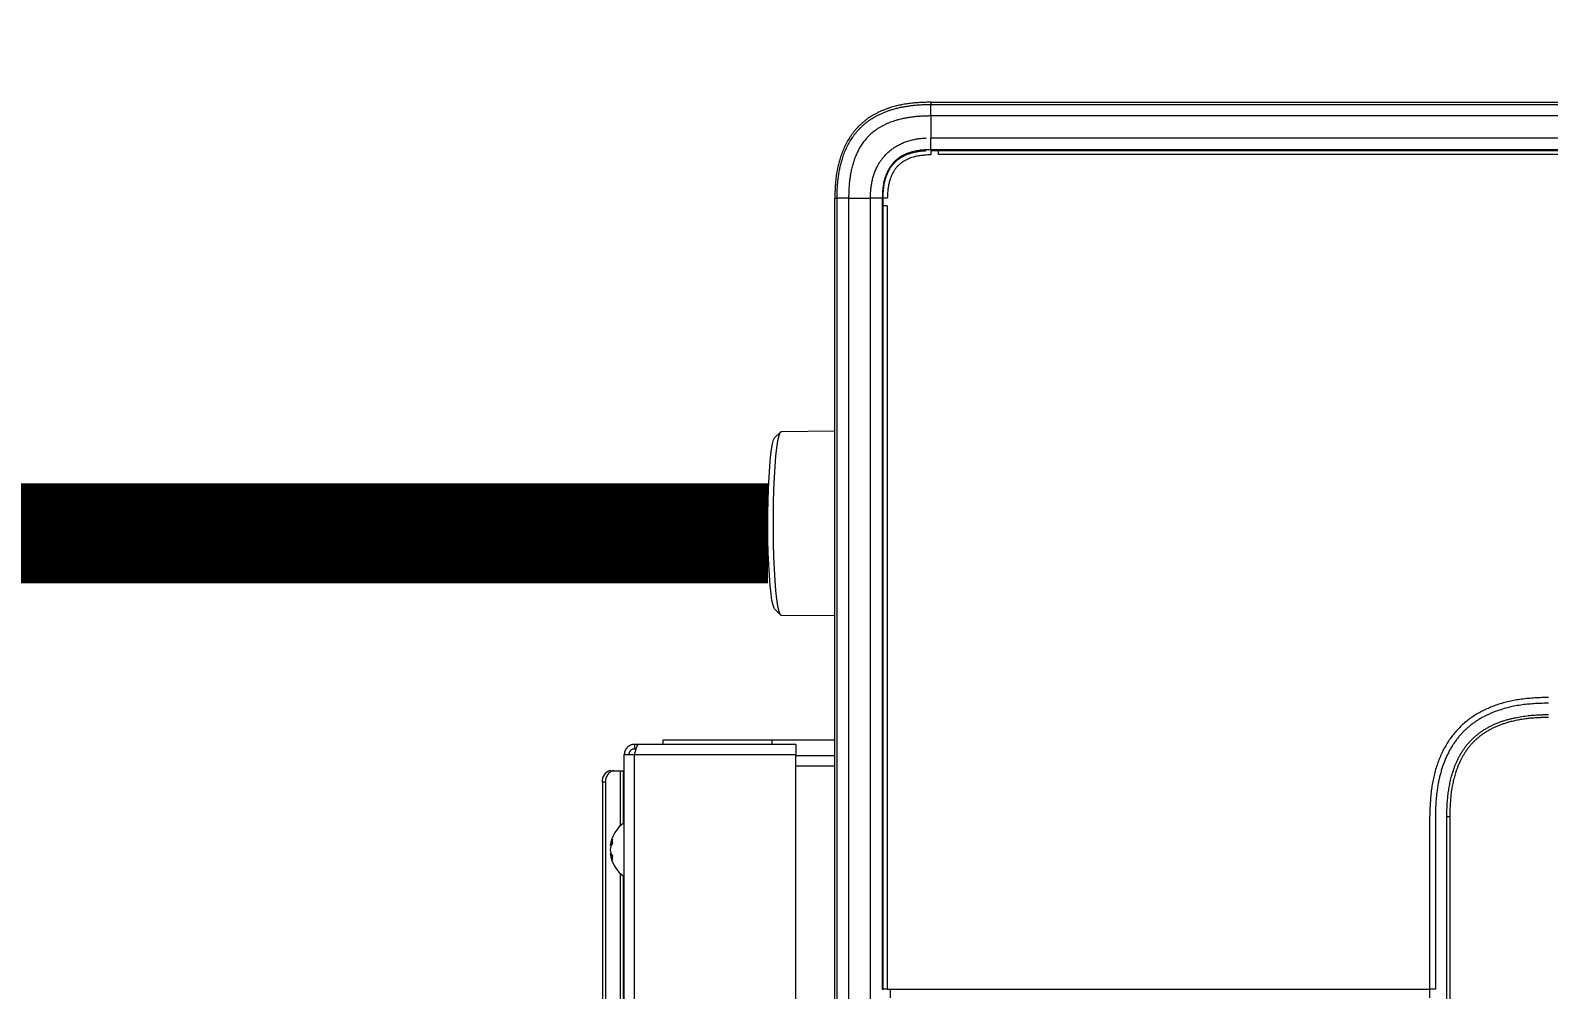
# Model space of a CAD drawing. Header units: metres. Extents: x -101133.8 to -101066.7, y -24899.3 to -24824.7.
# Drawn here: x -101103.2518 to -101102.9863, y -24837.0624 to -24836.8948 of the extents above; entities that cross this region are included whole.
import ezdxf

# ---------------------------------------------------------------- set-up
doc = ezdxf.new("R2010")
doc.units = ezdxf.units.M
doc.header["$LTSCALE"] = 0.2
doc.header["$PDSIZE"] = -5
doc.linetypes.add('AXES', pattern=[50.8, 31.75, -6.35, 6.35, -6.35])
for name, color, linetype in [('CMT-CONDENSATS', 6, 'AXES'), ('CMT-COTATION DIVERS', 1, 'Continuous'), ('CMT-CVC-MATERIEL', 30, 'Continuous'), ('CMT-VRV1', 5, 'Continuous')]:
    doc.layers.add(name, color=color, linetype=linetype)
doc.styles.get("Standard").update_dxf_attribs({"font": 'arial.ttf'})
doc.dimstyles.get("Standard").update_dxf_attribs({"dimtxt": 0.18, "dimasz": 0.18, "dimexe": 0.18, "dimexo": 0.0625, "dimgap": 0.09, "dimtad": 0, "dimtih": 1, "dimtoh": 1, "dimdec": 4, "dimzin": 0, "dimdsep": 46, "dimtxsty": 'Standard', "dimcen": 0.09, "dimadec": 0, "dimazin": 0, "dimtfac": 1, "dimtdec": 4, "dimtofl": 0, "dimtmove": 0, "dimatfit": 3, "dimfxl": 1, "dimtolj": 1, "dimtzin": 0, "dimarcsym": 0})

# ---------------------------------------------------------------- blocks, each defined once
blk = doc.blocks.new('Cassette 600x600')
at = {"linetype": 'Continuous', "lineweight": 13}
for p, q in [((-20089.53, 608.63), (-20381.93, 608.63)), ((-20089.53, 608.07), (-20381.93, 608.07)), ((-20089.53, 608.07), (-20089.53, 608.63)), ((-20105.45, 605.53), (-20331.61, 605.53)), ((-20102.04, 607.08), (-20102.04, 607.26)), ((-20100.62, 607.08), (-20100.62, 607.26)), ((-20087.53, 605.53), (-20097.21, 605.53)), ((-20087.53, 607.22), (-20087.53, 606.65)), ((-20087.53, 606.65), (-20087.53, 605.53)), ((-20087.53, 605.53), (-20087.53, 605.01)), ((-20386.73, 604.81), (-20084.73, 604.81)), ((-20386.73, 603.01), (-20084.73, 603.01)), ((-20105.89, 605.01), (-20331.17, 605.01)), ((-20087.53, 605.01), (-20096.77, 605.01)), ((-20087.53, 605.01), (-20087.53, 604.81)), ((-20084.73, 604.81), (-20084.73, 603.01)), ((-20084.73, 603.01), (-20084.73, 574.81)), ((-20082.93, 603.01), (-20083.73, 603.01)), ((-20083.73, 603.01), (-20083.73, 602.74)), ((-20082.93, 602.3), (-20082.93, 603.01)), ((-20082.93, 574.81), (-20082.93, 602.3)), ((-20082.93, 598.01), (-20082.13, 598.01)), ((-20082.13, 598.01), (-20082.13, 579.01)), ((-20082.13, 579.01), (-20082.93, 579.01)), ((-20082.13, 579.01), (-20082.13, 568.01)), ((-20059.16, 578.6), (-20058.64, 578.8)), ((-20058.64, 578.8), (-20057.78, 578.98)), ((-20057.78, 578.98), (-20056.61, 579.15)), ((-20056.61, 579.15), (-20055.15, 579.31)), ((-20055.15, 579.31), (-20053.43, 579.44)), ((-20053.43, 579.44), (-20051.5, 579.55)), ((-20050.19, 578.7), (-20052.34, 578.6)), ((-20051.5, 579.55), (-20049.41, 579.63)), ((-20047.9, 578.76), (-20050.19, 578.7)), ((-20049.41, 579.63), (-20047.19, 579.68)), ((-20045.53, 578.79), (-20047.9, 578.76)), ((-20047.19, 579.68), (-20044.91, 579.71)), ((-20043.14, 578.79), (-20045.53, 578.79)), ((-20044.91, 579.71), (-20042.62, 579.7)), ((-20040.78, 578.76), (-20043.14, 578.79)), ((-20042.62, 579.7), (-20040.36, 579.66)), ((-20038.49, 578.7), (-20040.78, 578.76)), ((-20040.36, 579.66), (-20038.2, 579.59)), ((-20036.33, 578.6), (-20038.49, 578.7)), ((-20038.2, 579.59), (-20036.18, 579.5)), ((-20036.18, 579.5), (-20034.36, 579.38)), ((-20034.36, 579.38), (-20032.77, 579.23)), ((-20032.77, 579.23), (-20031.44, 579.07)), ((-20031.44, 579.07), (-20030.43, 578.89)), ((-20030.43, 578.89), (-20029.73, 578.7)), ((-20029.73, 578.7), (-20029.4, 578.52)), ((-20060.35, 577.4), (-20060.43, 568.01)), ((-20060.17, 577.6), (-20060.35, 577.4)), ((-20059.28, 578.52), (-20060.29, 577.52)), ((-20059.64, 577.81), (-20060.17, 577.6)), ((-20058.76, 578), (-20059.64, 577.81)), ((-20059.28, 578.52), (-20059.16, 578.6)), ((-20057.57, 578.18), (-20058.76, 578)), ((-20056.07, 578.35), (-20057.57, 578.18)), ((-20054.32, 578.49), (-20056.07, 578.35)), ((-20052.34, 578.6), (-20054.32, 578.49)), ((-20034.36, 578.49), (-20036.33, 578.6)), ((-20032.6, 578.35), (-20034.36, 578.49)), ((-20031.11, 578.18), (-20032.6, 578.35)), ((-20029.91, 578), (-20031.11, 578.18)), ((-20029.04, 577.81), (-20029.91, 578)), ((-20028.39, 577.52), (-20029.4, 578.52)), ((-20028.51, 577.6), (-20029.04, 577.81)), ((-20028.33, 577.4), (-20028.51, 577.6)), ((-20028.24, 568.01), (-20028.33, 577.4)), ((-20386.73, 574.81), (-20084.73, 574.81)), ((-20086.72, 568.01), (-20086.72, 574.81)), ((-20084.92, 568.01), (-20084.92, 574.81)), ((-20082.93, 574.81), (-20084.73, 574.81)), ((-20573.93, 568.01), (-19987.53, 568.01)), ((-19987.53, 568.01), (-19987.53, 567.61)), ((-20573.93, 567.61), (-19987.53, 567.61)), ((-19987.53, 565.59), (-20573.93, 565.59)), ((-19987.53, 565.59), (-19987.53, 561.77)), ((-20573.93, 561.77), (-19987.53, 561.77)), ((-19987.53, 559.7), (-19987.53, 561.77)), ((-20125.73, 558.31), (-20127.23, 558.31)), ((-19987.53, 559.7), (-20125.73, 559.7)), ((-20125.73, 559.7), (-20125.73, 559.55)), ((-20125.73, 559.55), (-19988.84, 559.55)), ((-20125.73, 558.84), (-20125.73, 559.55)), ((-20125.73, 558.84), (-20125.73, 464.01)), ((-19988.84, 558.84), (-20125.73, 558.84)), ((-19988.84, 559.55), (-19987.53, 559.55)), ((-19987.53, 559.55), (-19987.53, 559.7)), ((-20125.73, 557.01), (-20125.83, 557.01)), ((-19979.9, 413.01), (-19979.9, 549.89)), ((-19979.18, 551.21), (-19979.18, 549.89)), ((-19979.03, 551.21), (-19979.18, 551.21)), ((-19979.18, 549.89), (-19979.18, 413.01)), ((-19979.03, 413.01), (-19979.03, 551.21)), ((-19979.03, 551.21), (-19976.97, 551.21)), ((-19976.97, 551.21), (-19976.97, -35.19)), ((-19973.14, 551.21), (-19976.97, 551.21)), ((-19973.14, -35.19), (-19973.14, 551.21)), ((-19971.13, 551.21), (-19971.13, -35.19)), ((-19970.73, 551.21), (-19971.13, 551.21)), ((-19970.73, 551.21), (-19970.73, -35.19)), ((-20125.73, 464.01), (-20127.23, 464.01)), ((-20125.73, 463.01), (-20125.73, 464.01)), ((-20095.53, 464.01), (-20125.73, 464.01)), ((-20104.73, 463.01), (-20125.73, 463.01)), ((-20123.73, 463.01), (-20124.52, 463.01)), ((-20104.73, 463.01), (-20123.73, 463.01)), ((-20095.53, 463.01), (-20104.73, 463.01)), ((-20095.53, 463.01), (-20104.73, 463.01)), ((-20465.93, 461.01), (-20095.53, 461.01)), ((-20095.53, 460.51), (-20465.93, 460.51)), ((-20095.53, 461.01), (-20095.53, 460.51))]:
    blk.add_line(p, q, dxfattribs=at)
for centre, radius, start, end in [((-20089.28, 606.87), 1.79, 11.4224, 98.0491), ((-20089.28, 606.3), 1.79, 11.4214, 98.0501), ((-20101.33, 601.64), 5.67, 97.1666, 146.0184), ((-20101.64, 604.22), 3.07, 97.4776, 119.9181), ((-20102.81, 604.26), 2.64, 82.2979, 97.7021), ((-20100.93, 604.22), 3.07, 97.4776, 119.9181), ((-20101.73, 604.22), 3.07, 60.0814, 82.523), ((-20101.33, 601.64), 5.67, 33.9816, 82.8334), ((-20101.02, 604.22), 3.07, 60.0811, 82.5232), ((-20099.84, 604.26), 2.64, 82.2979, 97.7021), ((-19996.42, 558.93), 8.91, 359.2804, 4.0261), ((-19979.81, 542.32), 8.91, 85.9739, 90.7197)]:
    blk.add_arc(centre, radius, start, end, dxfattribs=at)
for points, knots in [([(-20082.93, 603.01), (-20082.94, 603.06), (-20082.94, 603.11), (-20082.95, 603.16), (-20082.95, 603.21), (-20082.96, 603.27), (-20082.97, 603.32), (-20082.98, 603.37), (-20082.98, 603.42), (-20083, 603.47), (-20083.01, 603.52), (-20083.02, 603.57), (-20083.04, 603.62), (-20083.05, 603.67), (-20083.07, 603.72), (-20083.09, 603.76), (-20083.12, 603.81), (-20083.14, 603.86), (-20083.17, 603.9), (-20083.19, 603.95), (-20083.22, 603.99), (-20083.25, 604.03), (-20083.28, 604.08), (-20083.31, 604.12), (-20083.35, 604.16), (-20083.38, 604.2), (-20083.42, 604.24), (-20083.45, 604.27), (-20083.49, 604.31), (-20083.53, 604.35), (-20083.57, 604.38), (-20083.61, 604.41), (-20083.65, 604.45), (-20083.69, 604.48), (-20083.74, 604.51), (-20083.78, 604.53), (-20083.82, 604.56), (-20083.87, 604.59), (-20083.92, 604.61), (-20083.96, 604.63), (-20084.01, 604.66), (-20084.06, 604.68), (-20084.11, 604.7), (-20084.16, 604.71), (-20084.2, 604.73), (-20084.26, 604.74), (-20084.31, 604.76), (-20084.37, 604.77), (-20084.41, 604.78), (-20084.44, 604.78), (-20084.46, 604.78), (-20084.49, 604.79), (-20084.51, 604.79), (-20084.54, 604.79), (-20084.57, 604.79), (-20084.6, 604.8), (-20084.62, 604.8), (-20084.65, 604.8), (-20084.68, 604.8), (-20084.7, 604.8), (-20084.73, 604.81)], [0, 0, 0, 0, 1, 1, 1, 2, 2, 2, 3, 3, 3, 4, 4, 4, 5, 5, 5, 6, 6, 6, 7, 7, 7, 8, 8, 8, 9, 9, 9, 10, 10, 10, 11, 11, 11, 12, 12, 12, 13, 13, 13, 14, 14, 14, 15, 15, 15, 16, 16, 16, 17, 17, 17, 18, 18, 18, 19, 19, 19, 20, 20, 20, 20]), ([(-20083.73, 603.01), (-20083.73, 603.04), (-20083.74, 603.07), (-20083.74, 603.1), (-20083.74, 603.13), (-20083.75, 603.16), (-20083.75, 603.19), (-20083.76, 603.22), (-20083.77, 603.26), (-20083.77, 603.29), (-20083.78, 603.32), (-20083.79, 603.35), (-20083.8, 603.38), (-20083.81, 603.4), (-20083.82, 603.43), (-20083.84, 603.46), (-20083.85, 603.49), (-20083.87, 603.51), (-20083.88, 603.54), (-20083.9, 603.57), (-20083.92, 603.59), (-20083.94, 603.62), (-20083.96, 603.64), (-20083.98, 603.66), (-20084, 603.69), (-20084.02, 603.71), (-20084.04, 603.73), (-20084.06, 603.75), (-20084.09, 603.77), (-20084.11, 603.79), (-20084.14, 603.81), (-20084.16, 603.83), (-20084.19, 603.84), (-20084.21, 603.86), (-20084.24, 603.88), (-20084.27, 603.89), (-20084.29, 603.91), (-20084.32, 603.92), (-20084.35, 603.93), (-20084.38, 603.94), (-20084.41, 603.95), (-20084.44, 603.96), (-20084.47, 603.97), (-20084.5, 603.98), (-20084.52, 603.99), (-20084.56, 603.99), (-20084.59, 604), (-20084.63, 604), (-20084.65, 604), (-20084.66, 604), (-20084.66, 604), (-20084.67, 604), (-20084.68, 604), (-20084.68, 604), (-20084.69, 604), (-20084.7, 604), (-20084.7, 604), (-20084.71, 604), (-20084.72, 604), (-20084.72, 604), (-20084.73, 604.01)], [0, 0, 0, 0, 1, 1, 1, 2, 2, 2, 3, 3, 3, 4, 4, 4, 5, 5, 5, 6, 6, 6, 7, 7, 7, 8, 8, 8, 9, 9, 9, 10, 10, 10, 11, 11, 11, 12, 12, 12, 13, 13, 13, 14, 14, 14, 15, 15, 15, 16, 16, 16, 17, 17, 17, 18, 18, 18, 19, 19, 19, 20, 20, 20, 20]), ([(-20084.73, 603.01), (-20084.68, 602.99), (-20084.63, 602.98), (-20084.57, 602.97), (-20084.52, 602.95), (-20084.47, 602.94), (-20084.42, 602.93), (-20084.37, 602.91), (-20084.32, 602.9), (-20084.27, 602.89), (-20084.22, 602.87), (-20084.17, 602.86), (-20084.12, 602.85), (-20084.07, 602.84), (-20084.02, 602.82), (-20083.97, 602.81), (-20083.92, 602.8), (-20083.88, 602.78), (-20083.83, 602.77), (-20083.79, 602.76), (-20083.74, 602.74), (-20083.7, 602.73), (-20083.66, 602.72), (-20083.62, 602.71), (-20083.58, 602.69), (-20083.54, 602.68), (-20083.5, 602.67), (-20083.46, 602.65), (-20083.42, 602.64), (-20083.39, 602.63), (-20083.36, 602.61), (-20083.32, 602.6), (-20083.29, 602.59), (-20083.26, 602.57), (-20083.23, 602.56), (-20083.2, 602.55), (-20083.17, 602.54), (-20083.15, 602.52), (-20083.12, 602.51), (-20083.1, 602.5), (-20083.08, 602.48), (-20083.06, 602.47), (-20083.04, 602.46), (-20083.02, 602.44), (-20083.01, 602.43), (-20082.99, 602.42), (-20082.98, 602.4), (-20082.97, 602.39), (-20082.96, 602.38), (-20082.95, 602.37), (-20082.95, 602.37), (-20082.95, 602.36), (-20082.94, 602.35), (-20082.94, 602.35), (-20082.94, 602.34), (-20082.94, 602.33), (-20082.94, 602.32), (-20082.93, 602.32), (-20082.93, 602.31), (-20082.93, 602.3), (-20082.93, 602.3)], [0, 0, 0, 0, 1, 1, 1, 2, 2, 2, 3, 3, 3, 4, 4, 4, 5, 5, 5, 6, 6, 6, 7, 7, 7, 8, 8, 8, 9, 9, 9, 10, 10, 10, 11, 11, 11, 12, 12, 12, 13, 13, 13, 14, 14, 14, 15, 15, 15, 16, 16, 16, 17, 17, 17, 18, 18, 18, 19, 19, 19, 20, 20, 20, 20]), ([(-19970.73, 551.21), (-19970.74, 551.5), (-19970.75, 551.8), (-19970.76, 552.1), (-19970.77, 552.4), (-19970.78, 552.69), (-19970.8, 552.99), (-19970.81, 553.29), (-19970.83, 553.59), (-19970.85, 553.88), (-19970.88, 554.18), (-19970.91, 554.48), (-19970.94, 554.77), (-19970.98, 555.07), (-19971.02, 555.36), (-19971.07, 555.66), (-19971.11, 555.95), (-19971.17, 556.24), (-19971.23, 556.53), (-19971.29, 556.82), (-19971.36, 557.1), (-19971.44, 557.4), (-19971.52, 557.7), (-19971.61, 558.02), (-19971.68, 558.26), (-19971.75, 558.48), (-19971.8, 558.62), (-19971.86, 558.79), (-19971.92, 558.95), (-19971.99, 559.14), (-19972.06, 559.31), (-19972.12, 559.49), (-19972.19, 559.66), (-19972.27, 559.83), (-19972.34, 560), (-19972.42, 560.17), (-19972.5, 560.34), (-19972.58, 560.51), (-19972.66, 560.67), (-19972.75, 560.84), (-19972.84, 561), (-19972.93, 561.17), (-19973.02, 561.33), (-19973.12, 561.49), (-19973.22, 561.65), (-19973.32, 561.8), (-19973.42, 561.96), (-19973.52, 562.11), (-19973.63, 562.26), (-19973.74, 562.42), (-19973.85, 562.57), (-19973.97, 562.72), (-19974.08, 562.86), (-19974.2, 563.01), (-19974.33, 563.15), (-19974.45, 563.29), (-19974.57, 563.43), (-19974.7, 563.57), (-19974.83, 563.7), (-19974.97, 563.84), (-19975.1, 563.97), (-19975.24, 564.1), (-19975.38, 564.23), (-19975.52, 564.35), (-19975.66, 564.47), (-19975.8, 564.59), (-19975.95, 564.71), (-19976.1, 564.83), (-19976.25, 564.95), (-19976.4, 565.05), (-19976.54, 565.16), (-19976.67, 565.25), (-19976.86, 565.37), (-19977.09, 565.52), (-19977.42, 565.72), (-19977.73, 565.89), (-19978.04, 566.07), (-19978.33, 566.21), (-19978.64, 566.35), (-19978.94, 566.48), (-19979.25, 566.62), (-19979.57, 566.74), (-19979.9, 566.86), (-19980.23, 566.97), (-19980.53, 567.07), (-19980.84, 567.16), (-19981.11, 567.24), (-19981.39, 567.31), (-19981.67, 567.38), (-19981.96, 567.45), (-19982.25, 567.51), (-19982.54, 567.57), (-19982.83, 567.63), (-19983.12, 567.68), (-19983.41, 567.72), (-19983.7, 567.76), (-19983.99, 567.8), (-19984.29, 567.83), (-19984.58, 567.86), (-19984.87, 567.88), (-19985.17, 567.91), (-19985.46, 567.92), (-19985.76, 567.94), (-19986.05, 567.95), (-19986.35, 567.97), (-19986.64, 567.98), (-19986.94, 567.99), (-19987.23, 568), (-19987.53, 568.01)], [0, 0, 0, 0, 1, 1, 1, 2, 2, 2, 3, 3, 3, 4, 4, 4, 5, 5, 5, 6, 6, 6, 7, 7, 7, 8, 8, 8, 9, 9, 9, 10, 10, 10, 11, 11, 11, 12, 12, 12, 13, 13, 13, 14, 14, 14, 15, 15, 15, 16, 16, 16, 17, 17, 17, 18, 18, 18, 19, 19, 19, 20, 20, 20, 21, 21, 21, 22, 22, 22, 23, 23, 23, 24, 24, 24, 25, 25, 25, 26, 26, 26, 27, 27, 27, 28, 28, 28, 29, 29, 29, 30, 30, 30, 31, 31, 31, 32, 32, 32, 33, 33, 33, 34, 34, 34, 35, 35, 35, 36, 36, 36, 36]), ([(-19987.53, 565.59), (-19987.53, 565.66), (-19987.53, 565.72), (-19987.53, 565.79), (-19987.53, 565.85), (-19987.53, 565.92), (-19987.53, 565.98), (-19987.53, 566.05), (-19987.53, 566.11), (-19987.53, 566.17), (-19987.53, 566.23), (-19987.53, 566.3), (-19987.53, 566.35), (-19987.53, 566.41), (-19987.53, 566.47), (-19987.53, 566.53), (-19987.53, 566.58), (-19987.53, 566.64), (-19987.53, 566.69), (-19987.53, 566.74), (-19987.53, 566.79), (-19987.53, 566.84), (-19987.53, 566.89), (-19987.53, 566.94), (-19987.53, 566.99), (-19987.53, 567.03), (-19987.53, 567.07), (-19987.53, 567.12), (-19987.53, 567.16), (-19987.53, 567.2), (-19987.53, 567.23), (-19987.53, 567.27), (-19987.53, 567.3), (-19987.53, 567.33), (-19987.53, 567.37), (-19987.53, 567.39), (-19987.53, 567.42), (-19987.53, 567.44), (-19987.53, 567.46), (-19987.53, 567.48), (-19987.53, 567.5), (-19987.53, 567.52), (-19987.53, 567.53), (-19987.53, 567.55), (-19987.53, 567.56), (-19987.53, 567.57), (-19987.53, 567.58), (-19987.53, 567.59), (-19987.53, 567.61)], [0, 0, 0, 0, 1, 1, 1, 2, 2, 2, 3, 3, 3, 4, 4, 4, 5, 5, 5, 6, 6, 6, 7, 7, 7, 8, 8, 8, 9, 9, 9, 10, 10, 10, 11, 11, 11, 12, 12, 12, 13, 13, 13, 14, 14, 14, 15, 15, 15, 16, 16, 16, 16]), ([(-19987.53, 567.61), (-19987.48, 567.61), (-19987.44, 567.61), (-19987.39, 567.61), (-19987.34, 567.61), (-19987.3, 567.61), (-19987.25, 567.6), (-19987.2, 567.6), (-19987.15, 567.6), (-19987.11, 567.6), (-19987.06, 567.6), (-19987.02, 567.6), (-19986.97, 567.6), (-19986.76, 567.6), (-19986.43, 567.59), (-19986.13, 567.58), (-19985.84, 567.56), (-19985.57, 567.55), (-19985.3, 567.53), (-19985.03, 567.51), (-19984.75, 567.48), (-19984.47, 567.45), (-19984.19, 567.42), (-19983.92, 567.39), (-19983.64, 567.35), (-19983.37, 567.31), (-19983.1, 567.27), (-19982.82, 567.22), (-19982.55, 567.17), (-19982.28, 567.11), (-19982.01, 567.05), (-19981.74, 566.99), (-19981.46, 566.92), (-19981.2, 566.85), (-19980.94, 566.78), (-19980.69, 566.71), (-19980.4, 566.61), (-19980.12, 566.52), (-19979.79, 566.4), (-19979.48, 566.28), (-19979.17, 566.15), (-19978.87, 566.02), (-19978.58, 565.88), (-19978.29, 565.75), (-19978.01, 565.6), (-19977.71, 565.43), (-19977.41, 565.26), (-19977.1, 565.06), (-19976.88, 564.91), (-19976.71, 564.79), (-19976.59, 564.71), (-19976.46, 564.61), (-19976.33, 564.51), (-19976.19, 564.4), (-19976.06, 564.29), (-19975.92, 564.18), (-19975.8, 564.07), (-19975.67, 563.96), (-19975.54, 563.84), (-19975.42, 563.72), (-19975.29, 563.6), (-19975.17, 563.48), (-19975.05, 563.36), (-19974.94, 563.24), (-19974.82, 563.11), (-19974.7, 562.98), (-19974.59, 562.85), (-19974.48, 562.72), (-19974.37, 562.59), (-19974.27, 562.46), (-19974.16, 562.32), (-19974.06, 562.19), (-19973.96, 562.04), (-19973.85, 561.9), (-19973.74, 561.73), (-19973.64, 561.57), (-19973.53, 561.4), (-19973.43, 561.24), (-19973.34, 561.07), (-19973.24, 560.91), (-19973.15, 560.74), (-19973.06, 560.57), (-19972.97, 560.4), (-19972.88, 560.23), (-19972.8, 560.05), (-19972.72, 559.88), (-19972.64, 559.7), (-19972.57, 559.53), (-19972.49, 559.35), (-19972.42, 559.17), (-19972.35, 558.99), (-19972.29, 558.81), (-19972.22, 558.62), (-19972.16, 558.45), (-19972.1, 558.27), (-19972.05, 558.1), (-19971.99, 557.9), (-19971.93, 557.69), (-19971.86, 557.44), (-19971.8, 557.2), (-19971.74, 556.96), (-19971.68, 556.73), (-19971.63, 556.49), (-19971.58, 556.26), (-19971.54, 556.02), (-19971.5, 555.78), (-19971.45, 555.54), (-19971.42, 555.31), (-19971.38, 555.07), (-19971.35, 554.83), (-19971.32, 554.59), (-19971.29, 554.35), (-19971.26, 554.11), (-19971.24, 553.86), (-19971.22, 553.63), (-19971.2, 553.39), (-19971.19, 553.16), (-19971.17, 552.91), (-19971.16, 552.65), (-19971.15, 552.37), (-19971.14, 552.18), (-19971.14, 552.09), (-19971.14, 552.02), (-19971.14, 551.94), (-19971.14, 551.86), (-19971.14, 551.78), (-19971.13, 551.69), (-19971.13, 551.61), (-19971.13, 551.53), (-19971.13, 551.45), (-19971.13, 551.37), (-19971.13, 551.29), (-19971.13, 551.21)], [0, 0, 0, 0, 1, 1, 1, 2, 2, 2, 3, 3, 3, 4, 4, 4, 5, 5, 5, 6, 6, 6, 7, 7, 7, 8, 8, 8, 9, 9, 9, 10, 10, 10, 11, 11, 11, 12, 12, 12, 13, 13, 13, 14, 14, 14, 15, 15, 15, 16, 16, 16, 17, 17, 17, 18, 18, 18, 19, 19, 19, 20, 20, 20, 21, 21, 21, 22, 22, 22, 23, 23, 23, 24, 24, 24, 25, 25, 25, 26, 26, 26, 27, 27, 27, 28, 28, 28, 29, 29, 29, 30, 30, 30, 31, 31, 31, 32, 32, 32, 33, 33, 33, 34, 34, 34, 35, 35, 35, 36, 36, 36, 37, 37, 37, 38, 38, 38, 39, 39, 39, 40, 40, 40, 41, 41, 41, 42, 42, 42, 43, 43, 43, 44, 44, 44, 44]), ([(-19973.14, 551.21), (-19973.14, 551.28), (-19973.14, 551.36), (-19973.14, 551.43), (-19973.14, 551.51), (-19973.14, 551.59), (-19973.15, 551.66), (-19973.15, 551.74), (-19973.15, 551.82), (-19973.15, 551.89), (-19973.15, 551.97), (-19973.15, 552.03), (-19973.16, 552.12), (-19973.16, 552.29), (-19973.17, 552.55), (-19973.18, 552.78), (-19973.2, 553.01), (-19973.21, 553.22), (-19973.23, 553.44), (-19973.25, 553.66), (-19973.27, 553.88), (-19973.29, 554.1), (-19973.32, 554.32), (-19973.34, 554.54), (-19973.38, 554.75), (-19973.41, 554.97), (-19973.44, 555.19), (-19973.48, 555.4), (-19973.52, 555.62), (-19973.56, 555.84), (-19973.6, 556.05), (-19973.65, 556.27), (-19973.7, 556.47), (-19973.75, 556.69), (-19973.81, 556.91), (-19973.88, 557.15), (-19973.93, 557.33), (-19973.99, 557.51), (-19974.03, 557.65), (-19974.08, 557.8), (-19974.13, 557.95), (-19974.19, 558.11), (-19974.25, 558.26), (-19974.31, 558.42), (-19974.37, 558.57), (-19974.43, 558.72), (-19974.5, 558.87), (-19974.56, 559.02), (-19974.63, 559.17), (-19974.7, 559.32), (-19974.78, 559.46), (-19974.85, 559.61), (-19974.93, 559.75), (-19975, 559.9), (-19975.09, 560.04), (-19975.17, 560.18), (-19975.26, 560.33), (-19975.34, 560.46), (-19975.43, 560.59), (-19975.5, 560.7), (-19975.62, 560.87), (-19975.76, 561.05), (-19975.95, 561.3), (-19976.14, 561.53), (-19976.34, 561.76), (-19976.52, 561.95), (-19976.72, 562.15), (-19976.92, 562.34), (-19977.13, 562.53), (-19977.35, 562.71), (-19977.57, 562.89), (-19977.8, 563.06), (-19978.03, 563.22), (-19978.26, 563.38), (-19978.49, 563.53), (-19978.73, 563.67), (-19978.97, 563.81), (-19979.22, 563.94), (-19979.47, 564.06), (-19979.72, 564.18), (-19979.98, 564.29), (-19980.24, 564.4), (-19980.5, 564.5), (-19980.76, 564.6), (-19981.02, 564.68), (-19981.29, 564.77), (-19981.55, 564.85), (-19981.81, 564.92), (-19982.08, 565), (-19982.34, 565.06), (-19982.61, 565.12), (-19982.88, 565.18), (-19983.15, 565.23), (-19983.42, 565.28), (-19983.69, 565.32), (-19983.96, 565.36), (-19984.24, 565.4), (-19984.51, 565.43), (-19984.78, 565.46), (-19985.06, 565.48), (-19985.33, 565.5), (-19985.6, 565.52), (-19985.88, 565.53), (-19986.15, 565.55), (-19986.43, 565.56), (-19986.7, 565.57), (-19986.98, 565.58), (-19987.25, 565.58), (-19987.53, 565.59)], [0, 0, 0, 0, 1, 1, 1, 2, 2, 2, 3, 3, 3, 4, 4, 4, 5, 5, 5, 6, 6, 6, 7, 7, 7, 8, 8, 8, 9, 9, 9, 10, 10, 10, 11, 11, 11, 12, 12, 12, 13, 13, 13, 14, 14, 14, 15, 15, 15, 16, 16, 16, 17, 17, 17, 18, 18, 18, 19, 19, 19, 20, 20, 20, 21, 21, 21, 22, 22, 22, 23, 23, 23, 24, 24, 24, 25, 25, 25, 26, 26, 26, 27, 27, 27, 28, 28, 28, 29, 29, 29, 30, 30, 30, 31, 31, 31, 32, 32, 32, 33, 33, 33, 34, 34, 34, 35, 35, 35, 36, 36, 36, 36]), ([(-19987.53, 561.77), (-19987.33, 561.77), (-19987.12, 561.76), (-19986.92, 561.76), (-19986.72, 561.75), (-19986.51, 561.74), (-19986.31, 561.72), (-19986.1, 561.71), (-19985.9, 561.69), (-19985.7, 561.67), (-19985.5, 561.64), (-19985.32, 561.62), (-19985.09, 561.58), (-19984.87, 561.54), (-19984.6, 561.49), (-19984.35, 561.43), (-19984.09, 561.37), (-19983.85, 561.31), (-19983.61, 561.24), (-19983.37, 561.17), (-19983.14, 561.09), (-19982.89, 560.99), (-19982.65, 560.9), (-19982.4, 560.79), (-19982.2, 560.69), (-19981.99, 560.59), (-19981.83, 560.51), (-19981.67, 560.42), (-19981.5, 560.32), (-19981.33, 560.22), (-19981.16, 560.11), (-19980.99, 560), (-19980.83, 559.88), (-19980.67, 559.76), (-19980.52, 559.65), (-19980.37, 559.53), (-19980.21, 559.39), (-19980.04, 559.24), (-19979.86, 559.08), (-19979.7, 558.91), (-19979.53, 558.73), (-19979.37, 558.56), (-19979.22, 558.38), (-19979.08, 558.2), (-19978.93, 558.01), (-19978.8, 557.82), (-19978.66, 557.64), (-19978.54, 557.45), (-19978.41, 557.23), (-19978.29, 557.02), (-19978.16, 556.77), (-19978.04, 556.53), (-19977.92, 556.29), (-19977.82, 556.04), (-19977.73, 555.8), (-19977.63, 555.55), (-19977.55, 555.3), (-19977.47, 555.04), (-19977.4, 554.78), (-19977.33, 554.52), (-19977.27, 554.27), (-19977.22, 554.01), (-19977.17, 553.76), (-19977.13, 553.51), (-19977.09, 553.26), (-19977.06, 553), (-19977.04, 552.74), (-19977.01, 552.49), (-19977, 552.23), (-19976.98, 551.97)], [0, 0, 0, 0, 1, 1, 1, 2, 2, 2, 3, 3, 3, 4, 4, 4, 5, 5, 5, 6, 6, 6, 7, 7, 7, 8, 8, 8, 9, 9, 9, 10, 10, 10, 11, 11, 11, 12, 12, 12, 13, 13, 13, 14, 14, 14, 15, 15, 15, 16, 16, 16, 17, 17, 17, 18, 18, 18, 19, 19, 19, 20, 20, 20, 21, 21, 21, 22, 22, 22, 23, 23, 23, 23]), ([(-19988.84, 558.84), (-19988.84, 558.86), (-19988.84, 558.89), (-19988.84, 558.91), (-19988.84, 558.93), (-19988.84, 558.96), (-19988.84, 558.98), (-19988.84, 559), (-19988.84, 559.02), (-19988.84, 559.05), (-19988.84, 559.07), (-19988.84, 559.09), (-19988.84, 559.11), (-19988.84, 559.13), (-19988.84, 559.15), (-19988.84, 559.17), (-19988.84, 559.19), (-19988.84, 559.21), (-19988.84, 559.23), (-19988.84, 559.25), (-19988.84, 559.27), (-19988.84, 559.29), (-19988.84, 559.3), (-19988.84, 559.32), (-19988.84, 559.34), (-19988.84, 559.35), (-19988.84, 559.37), (-19988.84, 559.38), (-19988.84, 559.4), (-19988.84, 559.41), (-19988.84, 559.42), (-19988.84, 559.44), (-19988.84, 559.45), (-19988.84, 559.46), (-19988.84, 559.47), (-19988.84, 559.48), (-19988.84, 559.49), (-19988.84, 559.5), (-19988.84, 559.5), (-19988.84, 559.51), (-19988.84, 559.52), (-19988.84, 559.52), (-19988.84, 559.53), (-19988.84, 559.53), (-19988.84, 559.54), (-19988.84, 559.54), (-19988.84, 559.55), (-19988.84, 559.55), (-19988.84, 559.55)], [0, 0, 0, 0, 1, 1, 1, 2, 2, 2, 3, 3, 3, 4, 4, 4, 5, 5, 5, 6, 6, 6, 7, 7, 7, 8, 8, 8, 9, 9, 9, 10, 10, 10, 11, 11, 11, 12, 12, 12, 13, 13, 13, 14, 14, 14, 15, 15, 15, 16, 16, 16, 16]), ([(-19979.03, 551.21), (-19979.04, 551.36), (-19979.04, 551.51), (-19979.05, 551.67), (-19979.05, 551.82), (-19979.06, 551.98), (-19979.07, 552.13), (-19979.07, 552.28), (-19979.08, 552.44), (-19979.1, 552.59), (-19979.11, 552.74), (-19979.12, 552.9), (-19979.14, 553.05), (-19979.16, 553.2), (-19979.18, 553.35), (-19979.21, 553.5), (-19979.23, 553.66), (-19979.26, 553.81), (-19979.29, 553.96), (-19979.32, 554.11), (-19979.36, 554.26), (-19979.4, 554.41), (-19979.44, 554.55), (-19979.48, 554.69), (-19979.53, 554.85), (-19979.58, 555.01), (-19979.65, 555.2), (-19979.72, 555.37), (-19979.79, 555.55), (-19979.86, 555.72), (-19979.94, 555.88), (-19980.02, 556.05), (-19980.11, 556.21), (-19980.2, 556.37), (-19980.3, 556.53), (-19980.4, 556.69), (-19980.51, 556.84), (-19980.61, 556.99), (-19980.73, 557.14), (-19980.85, 557.28), (-19980.98, 557.42), (-19981.11, 557.56), (-19981.24, 557.68), (-19981.38, 557.81), (-19981.52, 557.94), (-19981.66, 558.05), (-19981.81, 558.17), (-19981.97, 558.28), (-19982.12, 558.38), (-19982.27, 558.48), (-19982.41, 558.56), (-19982.55, 558.64), (-19982.7, 558.72), (-19982.85, 558.8), (-19983.01, 558.87), (-19983.16, 558.94), (-19983.32, 559), (-19983.48, 559.06), (-19983.64, 559.12), (-19983.81, 559.18), (-19983.96, 559.23), (-19984.11, 559.28), (-19984.25, 559.32), (-19984.39, 559.35), (-19984.54, 559.39), (-19984.69, 559.42), (-19984.83, 559.46), (-19984.98, 559.49), (-19985.13, 559.51), (-19985.28, 559.54), (-19985.43, 559.56), (-19985.57, 559.58), (-19985.72, 559.6), (-19985.87, 559.62), (-19986.02, 559.63), (-19986.17, 559.64), (-19986.32, 559.65), (-19986.47, 559.66), (-19986.63, 559.67), (-19986.78, 559.68), (-19986.93, 559.68), (-19987.08, 559.69), (-19987.23, 559.69), (-19987.38, 559.7), (-19987.53, 559.7)], [0, 0, 0, 0, 1, 1, 1, 2, 2, 2, 3, 3, 3, 4, 4, 4, 5, 5, 5, 6, 6, 6, 7, 7, 7, 8, 8, 8, 9, 9, 9, 10, 10, 10, 11, 11, 11, 12, 12, 12, 13, 13, 13, 14, 14, 14, 15, 15, 15, 16, 16, 16, 17, 17, 17, 18, 18, 18, 19, 19, 19, 20, 20, 20, 21, 21, 21, 22, 22, 22, 23, 23, 23, 24, 24, 24, 25, 25, 25, 26, 26, 26, 27, 27, 27, 28, 28, 28, 28]), ([(-19987.53, 559.55), (-19987.38, 559.55), (-19987.23, 559.55), (-19987.08, 559.55), (-19986.93, 559.55), (-19986.78, 559.54), (-19986.63, 559.53), (-19986.48, 559.52), (-19986.33, 559.51), (-19986.18, 559.5), (-19986.03, 559.49), (-19985.88, 559.47), (-19985.73, 559.45), (-19985.58, 559.43), (-19985.43, 559.41), (-19985.28, 559.39), (-19985.14, 559.37), (-19984.99, 559.34), (-19984.84, 559.31), (-19984.69, 559.28), (-19984.54, 559.24), (-19984.4, 559.21), (-19984.26, 559.17), (-19984.13, 559.13), (-19983.97, 559.08), (-19983.81, 559.03), (-19983.63, 558.97), (-19983.46, 558.91), (-19983.3, 558.84), (-19983.13, 558.77), (-19982.97, 558.7), (-19982.81, 558.62), (-19982.66, 558.54), (-19982.5, 558.45), (-19982.35, 558.36), (-19982.2, 558.27), (-19982.05, 558.17), (-19981.9, 558.06), (-19981.75, 557.95), (-19981.61, 557.83), (-19981.47, 557.71), (-19981.33, 557.58), (-19981.2, 557.45), (-19981.08, 557.32), (-19980.95, 557.18), (-19980.83, 557.04), (-19980.72, 556.89), (-19980.61, 556.75), (-19980.5, 556.59), (-19980.4, 556.43), (-19980.3, 556.26), (-19980.2, 556.09), (-19980.11, 555.92), (-19980.03, 555.74), (-19979.95, 555.56), (-19979.87, 555.38), (-19979.8, 555.19), (-19979.73, 555.02), (-19979.67, 554.84), (-19979.62, 554.68), (-19979.56, 554.46), (-19979.5, 554.23), (-19979.43, 553.93), (-19979.38, 553.65), (-19979.33, 553.38), (-19979.29, 553.11), (-19979.26, 552.84), (-19979.24, 552.57), (-19979.22, 552.3), (-19979.2, 552.02)], [0, 0, 0, 0, 1, 1, 1, 2, 2, 2, 3, 3, 3, 4, 4, 4, 5, 5, 5, 6, 6, 6, 7, 7, 7, 8, 8, 8, 9, 9, 9, 10, 10, 10, 11, 11, 11, 12, 12, 12, 13, 13, 13, 14, 14, 14, 15, 15, 15, 16, 16, 16, 17, 17, 17, 18, 18, 18, 19, 19, 19, 20, 20, 20, 21, 21, 21, 22, 22, 22, 23, 23, 23, 23]), ([(-19979.92, 551.23), (-19979.93, 551.48), (-19979.95, 551.74), (-19979.97, 552), (-19979.99, 552.25), (-19980.01, 552.51), (-19980.04, 552.76), (-19980.07, 553.01), (-19980.1, 553.26), (-19980.15, 553.52), (-19980.2, 553.78), (-19980.26, 554.06), (-19980.32, 554.27), (-19980.37, 554.48), (-19980.42, 554.61), (-19980.47, 554.76), (-19980.53, 554.92), (-19980.6, 555.08), (-19980.67, 555.25), (-19980.74, 555.41), (-19980.81, 555.56), (-19980.9, 555.71), (-19980.98, 555.86), (-19981.08, 556.02), (-19981.17, 556.15), (-19981.27, 556.29), (-19981.36, 556.41), (-19981.46, 556.54), (-19981.56, 556.66), (-19981.66, 556.78), (-19981.78, 556.89), (-19981.89, 557), (-19982, 557.11), (-19982.12, 557.22), (-19982.25, 557.32), (-19982.37, 557.42), (-19982.5, 557.51), (-19982.63, 557.6), (-19982.76, 557.68), (-19982.9, 557.76), (-19983.03, 557.84), (-19983.17, 557.91), (-19983.31, 557.98), (-19983.46, 558.05), (-19983.61, 558.12), (-19983.74, 558.17), (-19983.88, 558.23), (-19984, 558.27), (-19984.19, 558.33), (-19984.38, 558.39), (-19984.63, 558.47), (-19984.88, 558.52), (-19985.12, 558.58), (-19985.35, 558.63), (-19985.58, 558.66), (-19985.81, 558.7), (-19986.04, 558.73), (-19986.3, 558.75), (-19986.55, 558.78), (-19986.84, 558.8), (-19987.01, 558.8), (-19987.06, 558.8), (-19987.1, 558.81), (-19987.14, 558.81), (-19987.18, 558.81), (-19987.22, 558.81), (-19987.26, 558.81), (-19987.3, 558.81), (-19987.34, 558.81), (-19987.38, 558.81), (-19987.43, 558.82), (-19987.47, 558.82), (-19987.51, 558.82)], [0, 0, 0, 0, 1, 1, 1, 2, 2, 2, 3, 3, 3, 4, 4, 4, 5, 5, 5, 6, 6, 6, 7, 7, 7, 8, 8, 8, 9, 9, 9, 10, 10, 10, 11, 11, 11, 12, 12, 12, 13, 13, 13, 14, 14, 14, 15, 15, 15, 16, 16, 16, 17, 17, 17, 18, 18, 18, 19, 19, 19, 20, 20, 20, 21, 21, 21, 22, 22, 22, 23, 23, 23, 24, 24, 24, 24]), ([(-19979.9, 549.89), (-19979.87, 549.89), (-19979.85, 549.89), (-19979.83, 549.89), (-19979.8, 549.89), (-19979.78, 549.89), (-19979.76, 549.89), (-19979.73, 549.89), (-19979.71, 549.89), (-19979.69, 549.89), (-19979.67, 549.89), (-19979.64, 549.89), (-19979.62, 549.89), (-19979.6, 549.89), (-19979.58, 549.89), (-19979.56, 549.89), (-19979.54, 549.89), (-19979.52, 549.89), (-19979.5, 549.89), (-19979.48, 549.89), (-19979.47, 549.89), (-19979.45, 549.89), (-19979.43, 549.89), (-19979.42, 549.89), (-19979.4, 549.89), (-19979.38, 549.89), (-19979.37, 549.89), (-19979.35, 549.89), (-19979.34, 549.89), (-19979.33, 549.89), (-19979.31, 549.89), (-19979.3, 549.89), (-19979.29, 549.89), (-19979.28, 549.89), (-19979.27, 549.89), (-19979.26, 549.89), (-19979.25, 549.89), (-19979.24, 549.89), (-19979.23, 549.89), (-19979.23, 549.89), (-19979.22, 549.89), (-19979.21, 549.89), (-19979.21, 549.89), (-19979.2, 549.89), (-19979.2, 549.89), (-19979.19, 549.89), (-19979.19, 549.89), (-19979.19, 549.89), (-19979.18, 549.89)], [0, 0, 0, 0, 1, 1, 1, 2, 2, 2, 3, 3, 3, 4, 4, 4, 5, 5, 5, 6, 6, 6, 7, 7, 7, 8, 8, 8, 9, 9, 9, 10, 10, 10, 11, 11, 11, 12, 12, 12, 13, 13, 13, 14, 14, 14, 15, 15, 15, 16, 16, 16, 16]), ([(-19973.14, 551.21), (-19973.08, 551.21), (-19973.01, 551.21), (-19972.95, 551.21), (-19972.88, 551.21), (-19972.82, 551.21), (-19972.75, 551.21), (-19972.69, 551.21), (-19972.62, 551.21), (-19972.56, 551.21), (-19972.5, 551.21), (-19972.44, 551.21), (-19972.38, 551.21), (-19972.32, 551.21), (-19972.26, 551.21), (-19972.21, 551.21), (-19972.15, 551.21), (-19972.1, 551.21), (-19972.04, 551.21), (-19971.99, 551.21), (-19971.94, 551.21), (-19971.89, 551.21), (-19971.84, 551.21), (-19971.79, 551.21), (-19971.75, 551.21), (-19971.7, 551.21), (-19971.66, 551.21), (-19971.62, 551.21), (-19971.58, 551.21), (-19971.54, 551.21), (-19971.5, 551.21), (-19971.47, 551.21), (-19971.43, 551.21), (-19971.4, 551.21), (-19971.37, 551.21), (-19971.34, 551.21), (-19971.32, 551.21), (-19971.29, 551.21), (-19971.27, 551.21), (-19971.25, 551.21), (-19971.23, 551.21), (-19971.22, 551.21), (-19971.2, 551.21), (-19971.19, 551.21), (-19971.18, 551.21), (-19971.16, 551.21), (-19971.15, 551.21), (-19971.14, 551.21), (-19971.13, 551.21)], [0, 0, 0, 0, 1, 1, 1, 2, 2, 2, 3, 3, 3, 4, 4, 4, 5, 5, 5, 6, 6, 6, 7, 7, 7, 8, 8, 8, 9, 9, 9, 10, 10, 10, 11, 11, 11, 12, 12, 12, 13, 13, 13, 14, 14, 14, 15, 15, 15, 16, 16, 16, 16]), ([(-20074.73, 443.21), (-20074.74, 443.6), (-20074.76, 444), (-20074.77, 444.4), (-20074.79, 444.8), (-20074.81, 445.21), (-20074.83, 445.6), (-20074.85, 446), (-20074.88, 446.39), (-20074.92, 446.8), (-20074.95, 447.2), (-20075, 447.61), (-20075.05, 447.99), (-20075.1, 448.36), (-20075.15, 448.7), (-20075.22, 449.05), (-20075.28, 449.4), (-20075.35, 449.76), (-20075.43, 450.11), (-20075.51, 450.46), (-20075.6, 450.8), (-20075.7, 451.15), (-20075.8, 451.5), (-20075.91, 451.86), (-20076.02, 452.18), (-20076.13, 452.51), (-20076.24, 452.81), (-20076.36, 453.12), (-20076.48, 453.42), (-20076.6, 453.73), (-20076.74, 454.03), (-20076.88, 454.33), (-20077.02, 454.63), (-20077.17, 454.92), (-20077.33, 455.22), (-20077.49, 455.51), (-20077.66, 455.79), (-20077.82, 456.06), (-20077.99, 456.32), (-20078.17, 456.58), (-20078.34, 456.84), (-20078.53, 457.1), (-20078.72, 457.34), (-20078.92, 457.59), (-20079.12, 457.84), (-20079.33, 458.07), (-20079.53, 458.31), (-20079.75, 458.54), (-20079.97, 458.76), (-20080.2, 458.99), (-20080.43, 459.2), (-20080.66, 459.41), (-20080.9, 459.62), (-20081.14, 459.82), (-20081.39, 460.01), (-20081.64, 460.21), (-20081.9, 460.39), (-20082.15, 460.57), (-20082.41, 460.75), (-20082.67, 460.91), (-20082.95, 461.08), (-20083.23, 461.24), (-20083.52, 461.41), (-20083.81, 461.56), (-20084.11, 461.72), (-20084.4, 461.86), (-20084.71, 461.99), (-20085.01, 462.13), (-20085.31, 462.26), (-20085.62, 462.38), (-20085.92, 462.5), (-20086.22, 462.61), (-20086.55, 462.72), (-20086.88, 462.83), (-20087.23, 462.94), (-20087.58, 463.03), (-20087.93, 463.13), (-20088.28, 463.22), (-20088.63, 463.3), (-20088.98, 463.38), (-20089.33, 463.45), (-20089.68, 463.52), (-20090.03, 463.58), (-20090.37, 463.64), (-20090.75, 463.69), (-20091.12, 463.74), (-20091.53, 463.78), (-20091.94, 463.82), (-20092.34, 463.85), (-20092.73, 463.88), (-20093.13, 463.91), (-20093.53, 463.93), (-20093.93, 463.95), (-20094.33, 463.96), (-20094.73, 463.98), (-20095.13, 463.99), (-20095.53, 464.01)], [0, 0, 0, 0, 1, 1, 1, 2, 2, 2, 3, 3, 3, 4, 4, 4, 5, 5, 5, 6, 6, 6, 7, 7, 7, 8, 8, 8, 9, 9, 9, 10, 10, 10, 11, 11, 11, 12, 12, 12, 13, 13, 13, 14, 14, 14, 15, 15, 15, 16, 16, 16, 17, 17, 17, 18, 18, 18, 19, 19, 19, 20, 20, 20, 21, 21, 21, 22, 22, 22, 23, 23, 23, 24, 24, 24, 25, 25, 25, 26, 26, 26, 27, 27, 27, 28, 28, 28, 29, 29, 29, 30, 30, 30, 31, 31, 31, 32, 32, 32, 32]), ([(-20075.73, 443.21), (-20075.74, 443.59), (-20075.76, 443.97), (-20075.77, 444.36), (-20075.79, 444.74), (-20075.8, 445.13), (-20075.82, 445.51), (-20075.85, 445.89), (-20075.87, 446.28), (-20075.91, 446.66), (-20075.94, 447.04), (-20075.98, 447.42), (-20076.03, 447.81), (-20076.08, 448.19), (-20076.15, 448.58), (-20076.22, 448.98), (-20076.29, 449.37), (-20076.38, 449.76), (-20076.47, 450.14), (-20076.56, 450.51), (-20076.66, 450.88), (-20076.78, 451.28), (-20076.9, 451.68), (-20077.05, 452.1), (-20077.15, 452.4), (-20077.24, 452.64), (-20077.31, 452.81), (-20077.38, 452.99), (-20077.46, 453.17), (-20077.54, 453.37), (-20077.63, 453.57), (-20077.72, 453.76), (-20077.8, 453.95), (-20077.9, 454.14), (-20077.99, 454.32), (-20078.08, 454.51), (-20078.19, 454.7), (-20078.29, 454.88), (-20078.39, 455.07), (-20078.5, 455.25), (-20078.62, 455.44), (-20078.73, 455.62), (-20078.85, 455.8), (-20078.97, 455.98), (-20079.09, 456.16), (-20079.21, 456.33), (-20079.34, 456.51), (-20079.47, 456.68), (-20079.6, 456.85), (-20079.73, 457.01), (-20079.87, 457.17), (-20080, 457.33), (-20080.14, 457.49), (-20080.28, 457.64), (-20080.43, 457.8), (-20080.57, 457.95), (-20080.72, 458.1), (-20080.87, 458.24), (-20081.02, 458.39), (-20081.17, 458.53), (-20081.34, 458.67), (-20081.5, 458.81), (-20081.66, 458.95), (-20081.83, 459.09), (-20082, 459.22), (-20082.18, 459.36), (-20082.35, 459.48), (-20082.53, 459.61), (-20082.71, 459.74), (-20082.89, 459.86), (-20083.06, 459.97), (-20083.24, 460.08), (-20083.44, 460.2), (-20083.63, 460.32), (-20083.86, 460.45), (-20084.07, 460.57), (-20084.29, 460.69), (-20084.51, 460.8), (-20084.73, 460.9), (-20084.95, 461.01), (-20085.17, 461.11), (-20085.4, 461.21), (-20085.62, 461.31), (-20085.85, 461.4), (-20086.08, 461.49), (-20086.31, 461.58), (-20086.55, 461.66), (-20086.79, 461.74), (-20087.03, 461.82), (-20087.27, 461.9), (-20087.51, 461.97), (-20087.76, 462.04), (-20088, 462.11), (-20088.24, 462.17), (-20088.49, 462.23), (-20088.72, 462.29), (-20088.98, 462.35), (-20089.24, 462.41), (-20089.51, 462.46), (-20089.78, 462.52), (-20090.05, 462.57), (-20090.32, 462.61), (-20090.59, 462.65), (-20090.86, 462.7), (-20091.13, 462.73), (-20091.4, 462.77), (-20091.67, 462.8), (-20091.94, 462.83), (-20092.22, 462.85), (-20092.49, 462.88), (-20092.77, 462.9), (-20093.04, 462.92), (-20093.32, 462.93), (-20093.59, 462.95), (-20093.87, 462.96), (-20094.15, 462.97), (-20094.42, 462.98), (-20094.7, 462.98), (-20094.98, 462.99), (-20095.25, 463), (-20095.53, 463.01)], [0, 0, 0, 0, 1, 1, 1, 2, 2, 2, 3, 3, 3, 4, 4, 4, 5, 5, 5, 6, 6, 6, 7, 7, 7, 8, 8, 8, 9, 9, 9, 10, 10, 10, 11, 11, 11, 12, 12, 12, 13, 13, 13, 14, 14, 14, 15, 15, 15, 16, 16, 16, 17, 17, 17, 18, 18, 18, 19, 19, 19, 20, 20, 20, 21, 21, 21, 22, 22, 22, 23, 23, 23, 24, 24, 24, 25, 25, 25, 26, 26, 26, 27, 27, 27, 28, 28, 28, 29, 29, 29, 30, 30, 30, 31, 31, 31, 32, 32, 32, 33, 33, 33, 34, 34, 34, 35, 35, 35, 36, 36, 36, 37, 37, 37, 38, 38, 38, 39, 39, 39, 40, 40, 40, 40]), ([(-20095.53, 461.01), (-20095.21, 461), (-20094.88, 461), (-20094.56, 460.99), (-20094.23, 460.98), (-20093.91, 460.97), (-20093.59, 460.95), (-20093.26, 460.93), (-20092.94, 460.91), (-20092.62, 460.88), (-20092.29, 460.85), (-20091.97, 460.82), (-20091.65, 460.78), (-20091.32, 460.74), (-20090.99, 460.69), (-20090.67, 460.64), (-20090.34, 460.58), (-20090.01, 460.52), (-20089.69, 460.46), (-20089.37, 460.39), (-20089.06, 460.32), (-20088.72, 460.23), (-20088.39, 460.14), (-20088.03, 460.04), (-20087.77, 459.96), (-20087.55, 459.89), (-20087.4, 459.84), (-20087.24, 459.78), (-20087.07, 459.72), (-20086.89, 459.66), (-20086.71, 459.59), (-20086.54, 459.52), (-20086.37, 459.45), (-20086.2, 459.37), (-20086.03, 459.3), (-20085.86, 459.22), (-20085.69, 459.14), (-20085.52, 459.06), (-20085.34, 458.98), (-20085.17, 458.89), (-20085, 458.8), (-20084.84, 458.71), (-20084.67, 458.61), (-20084.51, 458.52), (-20084.35, 458.42), (-20084.18, 458.31), (-20084.02, 458.21), (-20083.86, 458.11), (-20083.71, 458), (-20083.55, 457.89), (-20083.4, 457.78), (-20083.25, 457.66), (-20083.11, 457.55), (-20082.96, 457.43), (-20082.82, 457.31), (-20082.67, 457.18), (-20082.53, 457.06), (-20082.39, 456.93), (-20082.26, 456.8), (-20082.12, 456.67), (-20081.99, 456.53), (-20081.86, 456.4), (-20081.72, 456.25), (-20081.59, 456.11), (-20081.46, 455.96), (-20081.34, 455.81), (-20081.21, 455.66), (-20081.09, 455.51), (-20080.97, 455.35), (-20080.86, 455.19), (-20080.74, 455.04), (-20080.63, 454.88), (-20080.52, 454.71), (-20080.41, 454.54), (-20080.3, 454.36), (-20080.2, 454.19), (-20080.09, 454.01), (-20079.99, 453.83), (-20079.89, 453.64), (-20079.79, 453.46), (-20079.7, 453.28), (-20079.61, 453.09), (-20079.52, 452.91), (-20079.44, 452.72), (-20079.35, 452.53), (-20079.27, 452.33), (-20079.19, 452.14), (-20079.12, 451.94), (-20079.04, 451.74), (-20078.97, 451.53), (-20078.9, 451.34), (-20078.83, 451.14), (-20078.77, 450.94), (-20078.7, 450.73), (-20078.64, 450.51), (-20078.57, 450.28), (-20078.53, 450.12), (-20078.5, 450.01), (-20078.48, 449.93), (-20078.46, 449.84), (-20078.44, 449.75), (-20078.42, 449.66), (-20078.39, 449.57), (-20078.37, 449.47), (-20078.35, 449.38), (-20078.33, 449.29), (-20078.31, 449.2), (-20078.29, 449.12), (-20078.27, 449.01), (-20078.21, 448.73), (-20078.13, 448.3), (-20078.07, 447.9), (-20078, 447.49), (-20077.96, 447.13), (-20077.91, 446.77), (-20077.87, 446.4), (-20077.84, 446.04), (-20077.81, 445.63), (-20077.78, 445.23), (-20077.76, 444.79), (-20077.75, 444.5), (-20077.75, 444.37), (-20077.75, 444.28), (-20077.74, 444.18), (-20077.74, 444.07), (-20077.74, 443.96), (-20077.74, 443.85), (-20077.74, 443.74), (-20077.73, 443.64), (-20077.73, 443.53), (-20077.73, 443.42), (-20077.73, 443.31), (-20077.73, 443.21)], [0, 0, 0, 0, 1, 1, 1, 2, 2, 2, 3, 3, 3, 4, 4, 4, 5, 5, 5, 6, 6, 6, 7, 7, 7, 8, 8, 8, 9, 9, 9, 10, 10, 10, 11, 11, 11, 12, 12, 12, 13, 13, 13, 14, 14, 14, 15, 15, 15, 16, 16, 16, 17, 17, 17, 18, 18, 18, 19, 19, 19, 20, 20, 20, 21, 21, 21, 22, 22, 22, 23, 23, 23, 24, 24, 24, 25, 25, 25, 26, 26, 26, 27, 27, 27, 28, 28, 28, 29, 29, 29, 30, 30, 30, 31, 31, 31, 32, 32, 32, 33, 33, 33, 34, 34, 34, 35, 35, 35, 36, 36, 36, 37, 37, 37, 38, 38, 38, 39, 39, 39, 40, 40, 40, 41, 41, 41, 42, 42, 42, 43, 43, 43, 44, 44, 44, 44]), ([(-20078.23, 443.21), (-20078.24, 443.49), (-20078.24, 443.78), (-20078.25, 444.06), (-20078.26, 444.35), (-20078.27, 444.63), (-20078.28, 444.92), (-20078.3, 445.2), (-20078.31, 445.49), (-20078.33, 445.77), (-20078.35, 446.06), (-20078.37, 446.34), (-20078.4, 446.62), (-20078.43, 446.91), (-20078.47, 447.19), (-20078.51, 447.47), (-20078.55, 447.76), (-20078.59, 448.04), (-20078.64, 448.32), (-20078.69, 448.6), (-20078.75, 448.87), (-20078.81, 449.16), (-20078.88, 449.45), (-20078.95, 449.75), (-20079.01, 449.99), (-20079.08, 450.22), (-20079.12, 450.39), (-20079.18, 450.57), (-20079.24, 450.76), (-20079.3, 450.96), (-20079.37, 451.15), (-20079.43, 451.35), (-20079.5, 451.54), (-20079.57, 451.73), (-20079.64, 451.92), (-20079.72, 452.1), (-20079.8, 452.29), (-20079.88, 452.48), (-20079.96, 452.66), (-20080.05, 452.85), (-20080.14, 453.03), (-20080.23, 453.21), (-20080.32, 453.39), (-20080.42, 453.57), (-20080.51, 453.74), (-20080.62, 453.92), (-20080.72, 454.1), (-20080.84, 454.27), (-20080.94, 454.44), (-20081.05, 454.6), (-20081.15, 454.74), (-20081.26, 454.89), (-20081.36, 455.04), (-20081.48, 455.18), (-20081.59, 455.33), (-20081.71, 455.47), (-20081.83, 455.61), (-20081.95, 455.75), (-20082.07, 455.89), (-20082.19, 456.02), (-20082.32, 456.15), (-20082.45, 456.29), (-20082.58, 456.42), (-20082.71, 456.54), (-20082.85, 456.67), (-20082.99, 456.79), (-20083.13, 456.91), (-20083.27, 457.03), (-20083.41, 457.15), (-20083.55, 457.26), (-20083.7, 457.37), (-20083.85, 457.48), (-20084, 457.59), (-20084.15, 457.69), (-20084.3, 457.79), (-20084.45, 457.89), (-20084.6, 457.99), (-20084.76, 458.08), (-20084.92, 458.18), (-20085.07, 458.27), (-20085.23, 458.35), (-20085.4, 458.44), (-20085.56, 458.52), (-20085.72, 458.6), (-20085.88, 458.68), (-20086.05, 458.76), (-20086.22, 458.84), (-20086.38, 458.91), (-20086.55, 458.98), (-20086.72, 459.05), (-20086.89, 459.12), (-20087.06, 459.18), (-20087.24, 459.25), (-20087.4, 459.31), (-20087.56, 459.36), (-20087.71, 459.41), (-20087.92, 459.48), (-20088.17, 459.56), (-20088.52, 459.66), (-20088.84, 459.75), (-20089.17, 459.84), (-20089.47, 459.91), (-20089.78, 459.97), (-20090.09, 460.04), (-20090.41, 460.1), (-20090.73, 460.15), (-20091.04, 460.2), (-20091.36, 460.24), (-20091.68, 460.28), (-20092, 460.32), (-20092.32, 460.35), (-20092.64, 460.37), (-20092.96, 460.4), (-20093.28, 460.42), (-20093.6, 460.44), (-20093.92, 460.45), (-20094.24, 460.46), (-20094.57, 460.48), (-20094.89, 460.49), (-20095.21, 460.5), (-20095.53, 460.51)], [0, 0, 0, 0, 1, 1, 1, 2, 2, 2, 3, 3, 3, 4, 4, 4, 5, 5, 5, 6, 6, 6, 7, 7, 7, 8, 8, 8, 9, 9, 9, 10, 10, 10, 11, 11, 11, 12, 12, 12, 13, 13, 13, 14, 14, 14, 15, 15, 15, 16, 16, 16, 17, 17, 17, 18, 18, 18, 19, 19, 19, 20, 20, 20, 21, 21, 21, 22, 22, 22, 23, 23, 23, 24, 24, 24, 25, 25, 25, 26, 26, 26, 27, 27, 27, 28, 28, 28, 29, 29, 29, 30, 30, 30, 31, 31, 31, 32, 32, 32, 33, 33, 33, 34, 34, 34, 35, 35, 35, 36, 36, 36, 37, 37, 37, 38, 38, 38, 39, 39, 39, 40, 40, 40, 40])]:
    blk.add_open_spline(points, degree=3, knots=knots, dxfattribs=at)
blk = doc.blocks.new('COT-45')
at = {"color": 0}
for p, q in [((0, -1), (0, 1)), ((-1, 0), (1, 0))]:
    blk.add_line(p, q, dxfattribs=at)
at = {"color": 0, "const_width": 0.4}
blk.add_lwpolyline([(-0.442, -0.442), (0.442, 0.442)], dxfattribs=at)
blk = doc.blocks.new('*D83')
at = {"layer": 'CMT-COTATION DIVERS', "color": 0, "lineweight": -2}
for p, q in [((-101108.8404, -24836.86729), (-101108.8404, -24836.59379)), ((-101102.46986, -24837.82446), (-101102.46986, -24836.59379)), ((-101108.8154, -24836.64379), (-101102.49486, -24836.64379))]:
    blk.add_line(p, q, dxfattribs=at)
at = {"layer": 'Defpoints', "color": 0, "lineweight": 15}
for p in [(-101102.46986, -24836.64379), (-101108.8404, -24836.89729), (-101102.46986, -24837.85446)]:
    blk.add_point(p, dxfattribs=at)
at = {"layer": 'CMT-COTATION DIVERS', "color": 0, "lineweight": -2, "xscale": 0.025, "yscale": 0.025, "zscale": 0.025, "rotation": 180}
blk.add_blockref('COT-45', (-101108.8404, -24836.64379), dxfattribs=at)
at = {"layer": 'CMT-COTATION DIVERS', "color": 0, "lineweight": -2, "xscale": 0.025, "yscale": 0.025, "zscale": 0.025}
blk.add_blockref('COT-45', (-101102.46986, -24836.64379), dxfattribs=at)
at = {"layer": 'CMT-COTATION DIVERS', "color": 0, "lineweight": 15, "insert": (-101105.65513, -24836.56797), "char_height": 0.075, "attachment_point": 5}
blk.add_mtext('\\A1;637', dxfattribs=at)

msp = doc.modelspace()

# ---------------------------------------------------------------- linework, layer by layer
at = {"layer": 'CMT-CONDENSATS', "const_width": 0.0175}
msp.add_lwpolyline([(-101103.12282, -24836.98263), (-101104.61278, -24836.98263)], dxfattribs=at)
at = {"layer": 'CMT-VRV1', "linetype": 'Continuous'}
for points in [[(-101105.31812, -24834.26859), (-101105.41705, -24835.12278), (-101104.95291, -24835.75148), (-101104.58029, -24836.50443), (-101103.91525, -24837.07719), (-101103.41097, -24837.32261), (-101103.11568, -24837.34513)], [(-101105.38194, -24834.41859), (-101105.44205, -24835.131), (-101104.97433, -24835.76455), (-101104.60045, -24836.52007), (-101103.92911, -24837.09825), (-101103.41762, -24837.34717), (-101103.11758, -24837.37005)]]:
    msp.add_open_spline(points, degree=3, dxfattribs=at)

# ---------------------------------------------------------------- block references
at = {"layer": 'CMT-CVC-MATERIEL', "xscale": 0.001, "yscale": 0.001, "zscale": 0.001, "rotation": 90}
msp.add_blockref('Cassette 600x600', (-101102.54312, -24816.93657), dxfattribs=at)

# ---------------------------------------------------------------- dimensions: what is measured, and where the dimension line sits
at = {"layer": 'CMT-COTATION DIVERS', "lineweight": 15}
dim = msp.add_linear_dim(base=(-101102.46986, -24836.64379), p1=(-101108.8404, -24836.89729), p2=(-101102.46986, -24837.85446), dimstyle='Standard', override={"dimscale": 0.05, "dimtxt": 1.5, "dimasz": 0.5, "dimexe": 1, "dimexo": 0.6, "dimgap": 0.75, "dimtad": 1, "dimtih": 0, "dimtoh": 0, "dimdec": 0, "dimlfac": 100, "dimblk": 'COT-45', "dimcen": 0, "dimadec": 2, "dimazin": 2, "dimtdec": 2, "dimtix": 1, "dimtmove": 1, "dimfrac": 1}, dxfattribs=at)
dim.commit()
dim.dimension.update_dxf_attribs({"geometry": '*D83', "text_midpoint": (-101105.65513, -24836.56797)})

doc.saveas('drawing.dxf')
